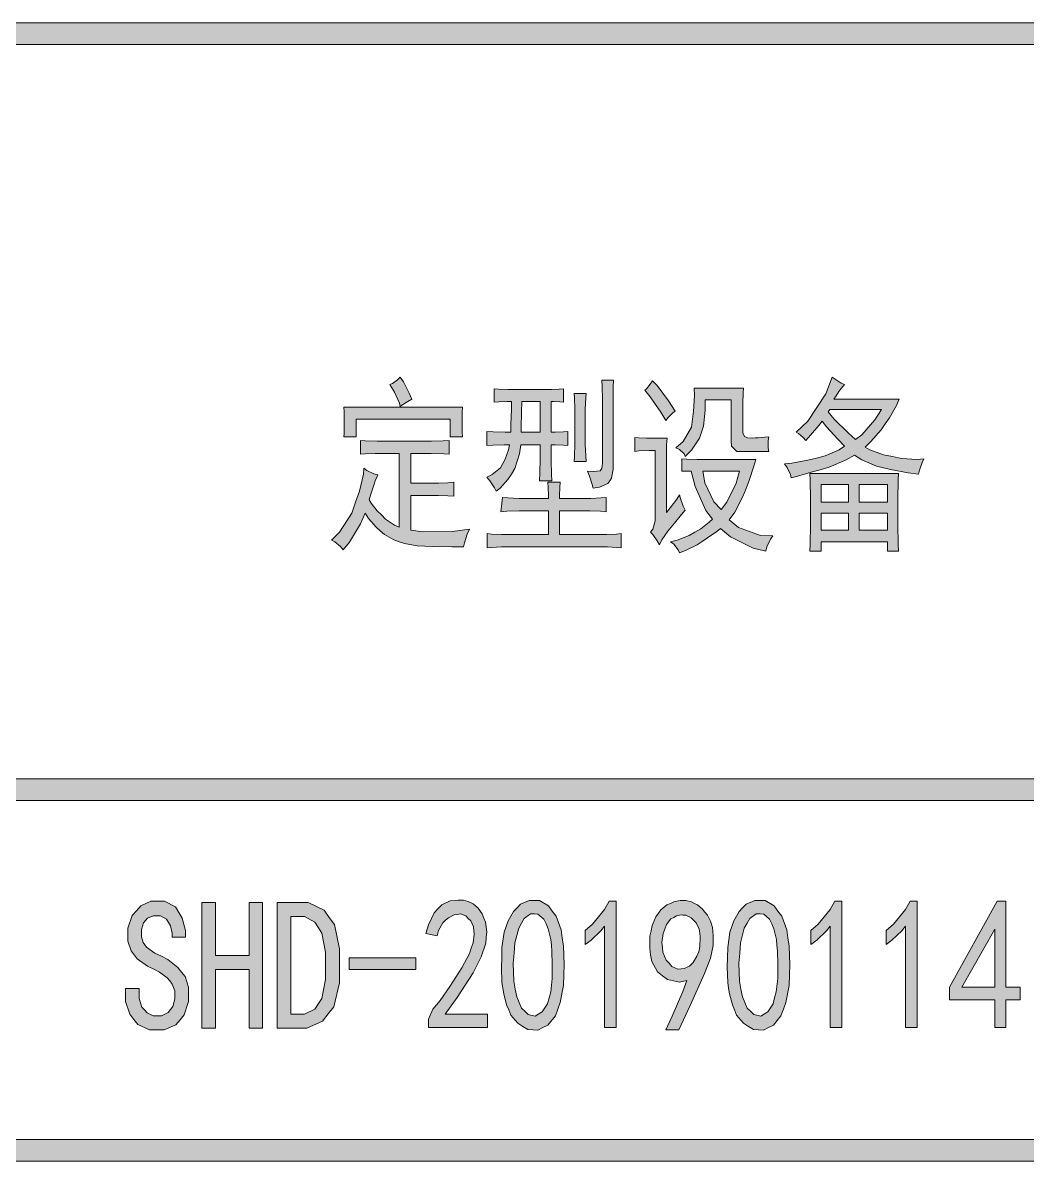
# Model space of a CAD drawing. Header units: millimetres. Extents: x 0 to 829, y 0 to 586.
# Drawn here: x 788.64 to 808.33, y 55 to 77.3 of the extents above; entities that cross this region are included whole.
import ezdxf

# ---------------------------------------------------------------- set-up
doc = ezdxf.new("R2010")
doc.units = ezdxf.units.MM

msp = doc.modelspace()

# ---------------------------------------------------------------- hatches: boundary and pattern name
h = msp.add_hatch(color=0)
h.dxf.hatch_style = 2
h.paths.add_polyline_path([(769.958667, 76.877333), (769.958667, 77.300667), (819.294639, 77.300667), (819.294639, 76.877333)])
h = msp.add_hatch(color=0)
h.dxf.hatch_style = 2
h.paths.add_polyline_path([(795.834917, 70.213361), (795.887833, 70.234528), (795.990139, 70.308611), (796.043056, 70.358), (796.106556, 70.266278), (796.219444, 70.047556), (796.272361, 69.927611), (796.191222, 69.88175), (796.074806, 69.811194), (796.043056, 69.782972), (796.028944, 69.846472), (795.926639, 70.061667)])
h = msp.add_hatch(color=0)
h.dxf.hatch_style = 2
h.paths.add_polyline_path([(800.223472, 70.301556), (800.216417, 70.178083), (800.212889, 69.927611), (800.212889, 69.797083), (800.212889, 68.689361), (800.216417, 68.558833), (800.184667, 68.378917), (800.149389, 68.329528), (800.110583, 68.276611), (799.948306, 68.206056), (799.821306, 68.184889), (799.803667, 68.255444), (799.75075, 68.42125), (799.715472, 68.5165), (799.831889, 68.509444), (799.962417, 68.523556), (799.976528, 68.544722), (799.990639, 68.565889), (800.00475, 68.67525), (800.00475, 68.759917), (800.00475, 69.797083), (800.00475, 69.927611), (799.997694, 70.178083), (799.994167, 70.301556)])
h = msp.add_hatch(color=0)
h.dxf.hatch_style = 2
h.paths.add_polyline_path([(800.985472, 70.287444), (801.077194, 70.192194), (801.299444, 69.895861), (801.4335, 69.694778), (801.387639, 69.6595), (801.295917, 69.567778), (801.250056, 69.507806), (801.151278, 69.673611), (800.943139, 69.969944), (800.833778, 70.100472), (800.869056, 70.128694), (800.943139, 70.220417)])
h = msp.add_hatch(color=0)
h.paths.add_polyline_path([(803.701861, 68.385972), (803.691278, 68.449472), (803.627778, 68.587056), (803.574861, 68.657611), (803.7195, 68.67525), (804.033472, 68.731694), (804.202806, 68.774028), (804.372139, 68.816361), (804.647306, 68.932778), (804.749611, 69.003333), (804.619083, 69.140917), (804.400361, 69.387861), (804.312167, 69.493694), (804.245139, 69.409028), (804.082861, 69.222056), (803.991139, 69.11975), (803.938222, 69.176194), (803.8465, 69.257333), (803.804167, 69.2785), (804.029944, 69.493694), (804.382722, 70.033444), (804.509722, 70.358), (804.566167, 70.315667), (804.686111, 70.241583), (804.749611, 70.213361), (804.657889, 70.100472), (804.64025, 70.075778), (804.583806, 69.991111), (804.541472, 69.927611), (805.822056, 69.927611), (805.769139, 69.804139), (805.635083, 69.56425), (805.550417, 69.444306), (805.469278, 69.324361), (805.268194, 69.098583), (805.155306, 68.989222), (805.247028, 68.932778), (805.515139, 68.837528), (805.688, 68.80225), (805.864389, 68.766972), (806.174833, 68.745806), (806.305361, 68.759917), (806.270083, 68.689361), (806.220694, 68.537667), (806.203056, 68.456528), (805.994917, 68.48475), (805.649194, 68.54825), (805.511611, 68.58), (805.374028, 68.61175), (805.091806, 68.73875), (804.947167, 68.830472), (804.784889, 68.73875), (804.44975, 68.594111), (804.273361, 68.544722), (804.096972, 68.495333), (803.811222, 68.414194)])
h.paths.add_polyline_path([(804.428583, 69.680667), (804.548528, 69.536028), (804.820167, 69.264389), (804.968333, 69.133861), (805.091806, 69.229111), (805.342278, 69.521917), (805.476333, 69.723), (804.463861, 69.723)])
h = msp.add_hatch(color=0)
h.paths.add_polyline_path([(798.773556, 68.329528), (798.777083, 68.48475), (798.784139, 68.752861), (798.784139, 68.862222), (798.784139, 69.035083), (798.403139, 69.035083), (798.381972, 68.855167), (798.286722, 68.565889), (798.219694, 68.456528), (798.149139, 68.350694), (798.000972, 68.184889), (797.919833, 68.124917), (797.891611, 68.191944), (797.799889, 68.329528), (797.736389, 68.400083), (797.84575, 68.449472), (798.0045, 68.583528), (798.050361, 68.664667), (798.09975, 68.749333), (798.166778, 68.932778), (798.184417, 69.035083), (798.082111, 69.035083), (797.856333, 69.028028), (797.736389, 69.017444), (797.736389, 69.292611), (797.863389, 69.285556), (798.09975, 69.2785), (798.209111, 69.2785), (798.212639, 69.430194), (798.219694, 69.733583), (798.219694, 69.88175), (798.138556, 69.88175), (797.97275, 69.874694), (797.884556, 69.867639), (797.884556, 70.128694), (797.965694, 70.121639), (798.156194, 70.114583), (798.265556, 70.114583), (798.946417, 70.114583), (799.009917, 70.114583), (799.158083, 70.121639), (799.24275, 70.128694), (799.24275, 69.867639), (799.168667, 69.874694), (799.048722, 69.88175), (799.002861, 69.88175), (799.002861, 69.2785), (799.076944, 69.2785), (799.239222, 69.285556), (799.323889, 69.292611), (799.323889, 69.017444), (799.239222, 69.028028), (799.076944, 69.035083), (799.002861, 69.035083), (799.002861, 68.848111), (799.002861, 68.717583), (799.009917, 68.456528), (799.013444, 68.329528)])
h.paths.add_polyline_path([(798.784139, 69.2785), (798.784139, 69.88175), (798.427833, 69.88175), (798.420778, 69.673611), (798.413722, 69.370222), (798.413722, 69.2785)])
h = msp.add_hatch(color=0)
h.dxf.hatch_style = 2
h.paths.add_polyline_path([(799.683722, 70.0405), (799.676667, 69.955833), (799.669611, 69.733583), (799.669611, 69.596), (799.669611, 69.147972), (799.669611, 69.042139), (799.676667, 68.816361), (799.683722, 68.703472), (799.450889, 68.703472), (799.457944, 68.816361), (799.461472, 69.042139), (799.461472, 69.147972), (799.461472, 69.596), (799.461472, 69.733583), (799.457944, 69.955833), (799.450889, 70.0405)])
h = msp.add_hatch(color=0)
h.dxf.hatch_style = 2
h.paths.add_polyline_path([(802.73525, 68.904556), (802.636472, 68.904556), (802.534167, 69.003333), (802.527111, 69.105639), (802.527111, 69.9135), (802.019111, 69.9135), (802.019111, 69.708889), (801.983833, 69.394917), (801.945028, 69.2785), (801.90975, 69.162083), (801.751, 68.925722), (801.627528, 68.80225), (801.606361, 68.855167), (801.514639, 68.939833), (801.444083, 68.975111), (801.588722, 69.098583), (801.751, 69.380806), (801.772167, 69.536028), (801.793333, 69.694778), (801.807444, 69.998167), (801.800389, 70.142806), (802.770528, 70.142806), (802.763472, 70.054611), (802.756417, 69.839417), (802.756417, 69.708889), (802.756417, 69.320833), (802.756417, 69.264389), (802.788167, 69.193833), (802.819917, 69.18325), (802.851667, 69.172667), (802.943389, 69.165611), (802.999833, 69.169139), (803.056278, 69.172667), (803.190333, 69.18325), (803.264417, 69.190306), (803.253833, 69.11975), (803.253833, 68.975111), (803.264417, 68.904556)])
h = msp.add_hatch(color=0)
h.dxf.hatch_style = 2
h.paths.add_polyline_path([(797.263667, 69.768861), (797.256611, 69.666556), (797.253083, 69.514861), (797.253083, 69.465472), (797.253083, 69.416083), (797.256611, 69.2785), (797.263667, 69.190306), (797.02025, 69.190306), (797.02025, 69.536028), (795.17875, 69.536028), (795.17875, 69.190306), (794.935333, 69.190306), (794.942389, 69.250278), (794.945917, 69.380806), (794.945917, 69.451361), (794.945917, 69.521917), (794.942389, 69.680667), (794.935333, 69.768861)])
h = msp.add_hatch(color=0)
h.dxf.hatch_style = 2
h.paths.add_polyline_path([(801.271222, 69.162083), (801.264167, 69.035083), (801.260639, 68.745806), (801.260639, 68.587056), (801.260639, 67.708639), (801.334722, 67.796833), (801.461722, 67.969694), (801.514639, 68.054361), (801.532278, 67.983806), (801.588722, 67.832111), (801.627528, 67.750972), (801.553444, 67.666306), (801.415861, 67.5005), (801.352361, 67.419361), (801.288861, 67.34175), (801.172444, 67.168889), (801.123056, 67.073639), (801.080722, 67.154778), (800.996056, 67.27825), (800.950194, 67.320583), (800.996056, 67.377028), (801.041917, 67.542833), (801.041917, 67.652194), (801.041917, 68.918667), (800.921972, 68.918667), (800.717361, 68.911611), (800.63975, 68.904556), (800.63975, 69.176194), (800.713833, 69.169139), (800.869056, 69.162083), (800.950194, 69.162083)])
h = msp.add_hatch(color=0)
h.dxf.hatch_style = 2
h.paths.add_polyline_path([(796.547528, 69.105639), (796.656889, 69.105639), (796.882667, 69.112694), (796.999083, 69.11975), (796.999083, 68.848111), (796.89325, 68.855167), (796.646306, 68.862222), (796.501667, 68.862222), (796.247667, 68.862222), (796.247667, 68.283667), (796.7345, 68.283667), (796.798, 68.283667), (796.974389, 68.290722), (797.090806, 68.297778), (797.090806, 68.026139), (796.974389, 68.033194), (796.790944, 68.04025), (796.720389, 68.04025), (796.247667, 68.04025), (796.247667, 67.362917), (796.491083, 67.327639), (797.066111, 67.334694), (797.40125, 67.377028), (797.355389, 67.285306), (797.298944, 67.112444), (797.284833, 67.031306), (797.055528, 67.031306), (796.674528, 67.038361), (796.526361, 67.045417), (796.374667, 67.052472), (796.124194, 67.098333), (796.018361, 67.133611), (795.916056, 67.168889), (795.732611, 67.27825), (795.651472, 67.348806), (795.570333, 67.419361), (795.418639, 67.592222), (795.351611, 67.694528), (795.259889, 67.486389), (795.044694, 67.126556), (794.92475, 66.974861), (794.871833, 67.038361), (794.758944, 67.133611), (794.695444, 67.161833), (794.854194, 67.320583), (795.090556, 67.694528), (795.168167, 67.909722), (795.24225, 68.124917), (795.323389, 68.456528), (795.326917, 68.572944), (795.386889, 68.530611), (795.524472, 68.463583), (795.605611, 68.442417), (795.587972, 68.414194), (795.549167, 68.326), (795.528, 68.2625), (795.510361, 68.202528), (795.460972, 68.047306), (795.43275, 67.952056), (795.471556, 67.888556), (795.5915, 67.740389), (795.672639, 67.65925), (795.753778, 67.574583), (795.926639, 67.458167), (796.018361, 67.419361), (796.018361, 68.862222), (795.651472, 68.862222), (795.552694, 68.862222), (795.355139, 68.855167), (795.259889, 68.848111), (795.259889, 69.11975), (795.355139, 69.112694), (795.587972, 69.105639), (795.7185, 69.105639)])
h = msp.add_hatch(color=0)
h.paths.add_polyline_path([(801.5605, 68.759917), (801.652222, 68.752861), (801.860361, 68.745806), (801.97325, 68.745806), (803.010417, 68.745806), (802.975139, 68.615278), (802.879889, 68.333056), (802.819917, 68.177833), (802.759944, 68.022611), (802.597667, 67.715694), (802.491833, 67.564), (802.675278, 67.412306), (803.102139, 67.253556), (803.345556, 67.2465), (803.299694, 67.183), (803.229139, 67.031306), (803.207972, 66.946639), (802.9575, 67.010139), (802.516528, 67.232389), (802.318972, 67.391139), (802.244889, 67.334694), (802.064972, 67.207694), (801.962667, 67.140667), (801.860361, 67.070111), (801.634583, 66.96075), (801.514639, 66.918417), (801.489944, 66.974861), (801.405278, 67.084222), (801.341778, 67.133611), (801.468778, 67.161833), (801.705139, 67.253556), (801.818028, 67.320583), (801.930917, 67.384083), (802.10025, 67.514611), (802.160222, 67.578111), (802.033222, 67.743917), (801.825083, 68.213111), (801.743944, 68.5165), (801.5605, 68.5165)])
h.paths.add_polyline_path([(802.333083, 67.765083), (802.445972, 67.909722), (802.625889, 68.283667), (802.689389, 68.5165), (801.97325, 68.5165), (802.015583, 68.290722), (802.191972, 67.916778)])
h = msp.add_hatch(color=0)
h.paths.add_polyline_path([(805.811472, 68.470639), (805.804417, 68.343639), (805.797361, 67.959111), (805.797361, 67.708639), (805.797361, 67.465222), (805.804417, 67.084222), (805.811472, 66.946639), (805.59275, 66.946639), (805.59275, 67.133611), (804.291, 67.133611), (804.291, 66.946639), (804.072278, 66.946639), (804.075806, 67.084222), (804.082861, 67.465222), (804.082861, 67.708639), (804.082861, 67.959111), (804.075806, 68.343639), (804.072278, 68.470639)])
h.paths.add_polyline_path([(805.59275, 67.909722), (805.59275, 68.255444), (805.038889, 68.255444), (805.038889, 67.909722)])
h.paths.add_polyline_path([(804.83075, 67.909722), (804.83075, 68.255444), (804.291, 68.255444), (804.291, 67.909722)])
h.paths.add_polyline_path([(805.59275, 67.362917), (805.59275, 67.694528), (805.038889, 67.694528), (805.038889, 67.362917)])
h.paths.add_polyline_path([(804.83075, 67.362917), (804.83075, 67.694528), (804.291, 67.694528), (804.291, 67.362917)])
h = msp.add_hatch(color=0)
h.dxf.hatch_style = 2
h.paths.add_polyline_path([(798.946417, 67.983806), (798.946417, 68.04025), (798.939361, 68.199), (798.932306, 68.297778), (799.175722, 68.297778), (799.168667, 68.199), (799.165139, 68.04025), (799.165139, 67.983806), (799.659028, 67.983806), (799.775444, 67.983806), (799.980056, 67.990861), (800.075306, 67.997917), (800.075306, 67.72275), (799.965944, 67.729806), (799.757806, 67.736861), (799.659028, 67.736861), (799.165139, 67.736861), (799.165139, 67.27825), (799.994167, 67.27825), (800.089417, 67.27825), (800.279917, 67.285306), (800.371639, 67.292361), (800.371639, 67.017194), (800.286972, 67.02425), (800.103528, 67.031306), (800.00475, 67.031306), (798.138556, 67.031306), (798.029194, 67.031306), (797.831639, 67.02425), (797.746972, 67.017194), (797.746972, 67.292361), (797.831639, 67.285306), (798.029194, 67.27825), (798.138556, 67.27825), (798.946417, 67.27825), (798.946417, 67.736861), (798.494861, 67.736861), (798.374917, 67.736861), (798.1315, 67.729806), (798.011556, 67.72275), (798.046833, 67.997917), (798.149139, 67.990861), (798.374917, 67.983806), (798.494861, 67.983806)])
h = msp.add_hatch(color=0)
h.dxf.hatch_style = 2
h.paths.add_polyline_path([(819.294639, 62.491056), (819.294639, 62.064194), (769.958667, 62.064194), (769.958667, 62.491056)])
h = msp.add_hatch(color=0)
h.dxf.hatch_style = 2
h.paths.add_polyline_path([(791.890861, 58.293), (791.890861, 58.127194), (791.809722, 57.866139), (791.725056, 57.767361), (791.640389, 57.672111), (791.414611, 57.573333), (791.269972, 57.573333), (791.125333, 57.573333), (790.899556, 57.675639), (790.821944, 57.774417), (790.740806, 57.876722), (790.659667, 58.127194), (790.659667, 58.278889), (790.659667, 58.381194), (790.92425, 58.381194), (790.92425, 58.293), (790.92425, 58.183639), (790.977167, 58.017833), (791.026556, 57.961389), (791.079472, 57.904944), (791.199417, 57.8485), (791.269972, 57.8485), (791.361694, 57.8485), (791.49575, 57.908472), (791.541611, 57.968444), (791.583944, 58.031944), (791.626278, 58.176583), (791.626278, 58.264778), (791.626278, 58.335333), (791.573361, 58.469389), (791.523972, 58.529361), (791.471056, 58.592861), (791.322889, 58.702222), (791.224111, 58.755139), (791.086528, 58.818639), (790.885444, 58.963278), (790.825472, 59.040889), (790.7655, 59.122028), (790.705528, 59.309), (790.705528, 59.414833), (790.705528, 59.566528), (790.790194, 59.813472), (790.871333, 59.905194), (790.956, 60.000444), (791.153556, 60.092167), (791.269972, 60.092167), (791.418139, 60.092167), (791.636861, 59.982806), (791.700361, 59.869917), (791.767389, 59.757028), (791.834417, 59.517139), (791.834417, 59.386611), (791.569833, 59.386611), (791.573361, 59.46775), (791.541611, 59.612389), (791.499278, 59.675889), (791.460472, 59.739389), (791.344056, 59.806417), (791.269972, 59.806417), (791.199417, 59.806417), (791.090056, 59.757028), (791.05125, 59.711167), (791.008917, 59.665306), (790.970111, 59.538306), (790.970111, 59.460694), (790.970111, 59.393667), (791.001861, 59.284306), (791.033611, 59.234917), (791.065361, 59.189056), (791.231167, 59.076167), (791.361694, 59.012667), (791.488694, 58.949167), (791.682722, 58.793944), (791.753278, 58.702222), (791.823833, 58.614028), (791.890861, 58.409417)])
h = msp.add_hatch(color=0)
h.dxf.hatch_style = 2
h.paths.add_polyline_path([(793.344306, 57.601556), (793.079722, 57.601556), (793.079722, 58.755139), (792.420028, 58.755139), (792.420028, 57.601556), (792.155444, 57.601556), (792.155444, 60.063944), (792.420028, 60.063944), (792.420028, 59.026778), (793.079722, 59.026778), (793.079722, 60.063944), (793.344306, 60.063944)])
h = msp.add_hatch(color=0)
h.paths.add_polyline_path([(794.850667, 58.825694), (794.850667, 58.494083), (794.741306, 58.024889), (794.628417, 57.883778), (794.515528, 57.742667), (794.212139, 57.601556), (794.021639, 57.601556), (793.630056, 57.601556), (793.630056, 60.063944), (794.021639, 60.063944), (794.236833, 60.063944), (794.550806, 59.919306), (794.649583, 59.774667), (794.751889, 59.633556), (794.850667, 59.157306)])
h.paths.add_polyline_path([(794.5755, 58.825694), (794.5755, 59.093806), (794.504944, 59.46775), (794.437917, 59.573583), (794.367361, 59.682944), (794.16275, 59.792306), (794.021639, 59.792306), (793.894639, 59.792306), (793.894639, 57.876722), (794.021639, 57.876722), (794.16275, 57.876722), (794.367361, 57.979028), (794.437917, 58.084861), (794.504944, 58.187167), (794.5755, 58.561111)])
h = msp.add_hatch(color=0)
h.dxf.hatch_style = 2
h.paths.add_polyline_path([(796.593389, 57.675639), (796.596917, 57.781472), (796.678056, 57.9755), (796.752139, 58.063694), (796.826222, 58.148361), (797.016722, 58.42), (797.133139, 58.603444), (797.249556, 58.786889), (797.397722, 59.069111), (797.433, 59.171417), (797.468278, 59.273722), (797.492972, 59.446583), (797.485917, 59.517139), (797.475333, 59.587694), (797.422417, 59.707639), (797.376556, 59.7535), (797.327167, 59.802889), (797.221333, 59.841694), (797.161361, 59.834639), (797.101389, 59.827583), (796.984972, 59.767611), (796.932056, 59.718222), (796.875611, 59.668833), (796.794472, 59.517139), (796.762722, 59.414833), (796.544, 59.460694), (796.593389, 59.6265), (796.709806, 59.866389), (796.780361, 59.940472), (796.854444, 60.018083), (797.023778, 60.099222), (797.122556, 60.106278), (797.179, 60.113333), (797.281306, 60.109806), (797.327167, 60.099222), (797.376556, 60.088639), (797.468278, 60.03925), (797.517667, 60.000444), (797.567056, 59.958111), (797.648194, 59.841694), (797.679944, 59.760556), (797.711694, 59.682944), (797.736389, 59.492444), (797.725806, 59.379556), (797.71875, 59.270194), (797.627028, 59.002083), (797.549417, 58.846861), (797.468278, 58.691639), (797.157833, 58.208333), (796.925, 57.876722), (797.754028, 57.876722), (797.754028, 57.615667), (796.593389, 57.615667)])
h = msp.add_hatch(color=0)
h.paths.add_polyline_path([(798.032722, 58.9915), (798.03625, 59.182), (798.082111, 59.485389), (798.117389, 59.59475), (798.156194, 59.707639), (798.262028, 59.891083), (798.332583, 59.965167), (798.399611, 60.035722), (798.568944, 60.106278), (798.67125, 60.106278), (798.770028, 60.106278), (798.946417, 60.003972), (799.0205, 59.898139), (799.098111, 59.795833), (799.193361, 59.53125), (799.218056, 59.3725), (799.24275, 59.21375), (799.256861, 58.850389), (799.246278, 58.645778), (799.239222, 58.441167), (799.17925, 58.106028), (799.129861, 57.9755), (799.084, 57.8485), (798.935833, 57.665056), (798.837056, 57.615667), (798.738278, 57.566278), (798.54425, 57.576861), (798.445472, 57.636833), (798.346694, 57.700333), (798.209111, 57.862611), (798.170306, 57.961389), (798.127972, 58.063694), (798.071528, 58.275361), (798.053889, 58.38825), (798.03625, 58.497611), (798.025667, 58.801)])
h.paths.add_polyline_path([(798.272611, 59.076167), (798.254972, 58.878611), (798.269083, 58.525833), (798.297306, 58.370611), (798.325528, 58.218917), (798.420778, 57.996667), (798.487806, 57.933167), (798.551306, 57.869667), (798.688889, 57.841444), (798.755917, 57.883778), (798.826472, 57.922583), (798.928778, 58.081333), (798.960528, 58.201278), (798.992278, 58.317694), (799.0205, 58.57875), (799.0205, 58.716333), (799.0205, 58.857444), (799.013444, 59.114972), (799.006389, 59.227861), (798.995806, 59.344278), (798.942889, 59.552417), (798.900556, 59.647667), (798.858222, 59.739389), (798.741806, 59.838167), (798.67125, 59.841694), (798.597167, 59.845222), (798.473694, 59.7535), (798.41725, 59.661778), (798.364333, 59.566528), (798.29025, 59.27725)])
h = msp.add_hatch(color=0)
h.dxf.hatch_style = 2
h.paths.add_polyline_path([(800.047083, 59.601806), (799.973, 59.510083), (799.7825, 59.330167), (799.666083, 59.241972), (799.666083, 59.517139), (799.810722, 59.640611), (800.047083, 59.926361), (800.138806, 60.092167), (800.276389, 60.092167), (800.276389, 57.615667), (800.047083, 57.615667)])
h = msp.add_hatch(color=0)
h.paths.add_polyline_path([(801.246528, 57.573333), (801.373528, 57.837917), (801.578139, 58.321222), (801.659278, 58.536417), (801.514639, 58.508194), (801.278278, 58.557583), (801.183028, 58.631667), (801.087778, 58.70575), (800.971361, 58.913889), (800.950194, 59.040889), (800.932556, 59.171417), (800.936083, 59.40425), (800.95725, 59.510083), (800.981944, 59.615917), (801.0525, 59.788778), (801.101889, 59.855806), (801.151278, 59.922833), (801.267694, 60.021611), (801.33825, 60.049833), (801.405278, 60.078056), (801.52875, 60.106278), (801.585194, 60.106278), (801.641639, 60.106278), (801.751, 60.078056), (801.810972, 60.049833), (801.867417, 60.021611), (801.969722, 59.933417), (802.015583, 59.876972), (802.064972, 59.820528), (802.124944, 59.700583), (802.142583, 59.640611), (802.160222, 59.577111), (802.177861, 59.418361), (802.177861, 59.323111), (802.177861, 59.224333), (802.121417, 58.977389), (802.064972, 58.825694), (802.005, 58.674), (801.722778, 58.049583), (801.500528, 57.573333)])
h.paths.add_polyline_path([(801.183028, 59.185528), (801.190083, 59.093806), (801.253583, 58.938583), (801.310028, 58.875083), (801.362944, 58.815111), (801.482889, 58.762194), (801.546389, 58.76925), (801.609889, 58.776306), (801.708667, 58.818639), (801.747472, 58.853917), (801.78275, 58.889194), (801.856833, 59.012667), (801.892111, 59.100861), (801.913278, 59.206694), (801.923861, 59.390139), (801.913278, 59.46775), (801.902694, 59.541833), (801.842722, 59.668833), (801.793333, 59.718222), (801.743944, 59.767611), (801.638111, 59.820528), (801.578139, 59.820528), (801.546389, 59.827583), (801.454667, 59.806417), (801.40175, 59.774667), (801.345306, 59.746444), (801.260639, 59.633556), (801.228889, 59.545361), (801.197139, 59.460694), (801.172444, 59.280778)])
h = msp.add_hatch(color=0)
h.paths.add_polyline_path([(802.456556, 58.9915), (802.460083, 59.182), (802.502417, 59.485389), (802.541222, 59.59475), (802.580028, 59.707639), (802.685861, 59.891083), (802.752889, 59.965167), (802.823444, 60.035722), (802.992778, 60.106278), (803.095083, 60.106278), (803.193861, 60.106278), (803.37025, 60.003972), (803.444333, 59.898139), (803.521944, 59.795833), (803.617194, 59.53125), (803.641889, 59.3725), (803.663056, 59.21375), (803.677167, 58.850389), (803.670111, 58.645778), (803.663056, 58.441167), (803.603083, 58.106028), (803.553694, 57.9755), (803.504306, 57.8485), (803.359667, 57.665056), (803.260889, 57.615667), (803.162111, 57.566278), (802.968083, 57.576861), (802.869306, 57.636833), (802.770528, 57.700333), (802.632944, 57.862611), (802.594139, 57.961389), (802.551806, 58.063694), (802.495361, 58.275361), (802.477722, 58.38825), (802.460083, 58.497611), (802.4495, 58.801)])
h.paths.add_polyline_path([(802.696444, 59.076167), (802.678806, 58.878611), (802.689389, 58.525833), (802.721139, 58.370611), (802.749361, 58.218917), (802.844611, 57.996667), (802.911639, 57.933167), (802.975139, 57.869667), (803.112722, 57.841444), (803.17975, 57.883778), (803.250306, 57.922583), (803.349083, 58.081333), (803.380833, 58.201278), (803.412583, 58.317694), (803.444333, 58.57875), (803.444333, 58.716333), (803.444333, 58.857444), (803.437278, 59.114972), (803.426694, 59.227861), (803.419639, 59.344278), (803.366722, 59.552417), (803.324389, 59.647667), (803.282056, 59.739389), (803.165639, 59.838167), (803.095083, 59.841694), (803.021, 59.845222), (802.894, 59.7535), (802.841083, 59.661778), (802.784639, 59.566528), (802.714083, 59.27725)])
h = msp.add_hatch(color=0)
h.dxf.hatch_style = 2
h.paths.add_polyline_path([(804.470917, 59.601806), (804.396833, 59.510083), (804.206333, 59.330167), (804.089917, 59.241972), (804.089917, 59.517139), (804.234556, 59.640611), (804.470917, 59.926361), (804.562639, 60.092167), (804.700222, 60.092167), (804.700222, 57.615667), (804.470917, 57.615667)])
h = msp.add_hatch(color=0)
h.dxf.hatch_style = 2
h.paths.add_polyline_path([(805.945528, 59.601806), (805.871444, 59.510083), (805.680944, 59.330167), (805.564528, 59.241972), (805.564528, 59.517139), (805.709167, 59.640611), (805.945528, 59.926361), (806.03725, 60.092167), (806.174833, 60.092167), (806.174833, 57.615667), (805.945528, 57.615667)])
h = msp.add_hatch(color=0)
h.paths.add_polyline_path([(807.695306, 58.162472), (806.809833, 58.162472), (806.809833, 58.409417), (807.741167, 60.092167), (807.914028, 60.092167), (807.914028, 58.409417), (808.192722, 58.409417), (808.192722, 58.162472), (807.914028, 58.162472), (807.914028, 57.615667), (807.695306, 57.615667)])
h.paths.add_polyline_path([(807.695306, 58.409417), (807.695306, 59.545361), (807.049722, 58.409417)])
h = msp.add_hatch(color=0)
h.dxf.hatch_style = 2
h.paths.add_polyline_path([(796.349972, 58.755139), (795.037639, 58.755139), (795.037639, 58.984444), (796.349972, 58.984444)])
h = msp.add_hatch(color=0)
h.dxf.hatch_style = 2
h.paths.add_polyline_path([(819.294639, 55.421389), (819.294639, 54.998056), (769.958667, 54.998056), (769.958667, 55.421389)])

# ---------------------------------------------------------------- linework, layer by layer
at = {"color": 0, "lineweight": 0}
for points in [[(769.958667, 76.877333), (769.958667, 77.300667), (819.294639, 77.300667), (819.294639, 76.877333)], [(795.834917, 70.213361), (795.887833, 70.234528), (795.990139, 70.308611), (796.043056, 70.358), (796.106556, 70.266278), (796.219444, 70.047556), (796.272361, 69.927611), (796.191222, 69.88175), (796.074806, 69.811194), (796.043056, 69.782972), (796.028944, 69.846472), (795.926639, 70.061667)], [(800.223472, 70.301556), (800.216417, 70.178083), (800.212889, 69.927611), (800.212889, 69.797083), (800.212889, 68.689361), (800.216417, 68.558833), (800.184667, 68.378917), (800.149389, 68.329528), (800.110583, 68.276611), (799.948306, 68.206056), (799.821306, 68.184889), (799.803667, 68.255444), (799.75075, 68.42125), (799.715472, 68.5165), (799.831889, 68.509444), (799.962417, 68.523556), (799.976528, 68.544722), (799.990639, 68.565889), (800.00475, 68.67525), (800.00475, 68.759917), (800.00475, 69.797083), (800.00475, 69.927611), (799.997694, 70.178083), (799.994167, 70.301556)], [(800.985472, 70.287444), (801.077194, 70.192194), (801.299444, 69.895861), (801.4335, 69.694778), (801.387639, 69.6595), (801.295917, 69.567778), (801.250056, 69.507806), (801.151278, 69.673611), (800.943139, 69.969944), (800.833778, 70.100472), (800.869056, 70.128694), (800.943139, 70.220417)], [(803.701861, 68.385972), (803.691278, 68.449472), (803.627778, 68.587056), (803.574861, 68.657611), (803.7195, 68.67525), (804.033472, 68.731694), (804.202806, 68.774028), (804.372139, 68.816361), (804.647306, 68.932778), (804.749611, 69.003333), (804.619083, 69.140917), (804.400361, 69.387861), (804.312167, 69.493694), (804.245139, 69.409028), (804.082861, 69.222056), (803.991139, 69.11975), (803.938222, 69.176194), (803.8465, 69.257333), (803.804167, 69.2785), (804.029944, 69.493694), (804.382722, 70.033444), (804.509722, 70.358), (804.566167, 70.315667), (804.686111, 70.241583), (804.749611, 70.213361), (804.657889, 70.100472), (804.64025, 70.075778), (804.583806, 69.991111), (804.541472, 69.927611), (805.822056, 69.927611), (805.769139, 69.804139), (805.635083, 69.56425), (805.550417, 69.444306), (805.469278, 69.324361), (805.268194, 69.098583), (805.155306, 68.989222), (805.247028, 68.932778), (805.515139, 68.837528), (805.688, 68.80225), (805.864389, 68.766972), (806.174833, 68.745806), (806.305361, 68.759917), (806.270083, 68.689361), (806.220694, 68.537667), (806.203056, 68.456528), (805.994917, 68.48475), (805.649194, 68.54825), (805.511611, 68.58), (805.374028, 68.61175), (805.091806, 68.73875), (804.947167, 68.830472), (804.784889, 68.73875), (804.44975, 68.594111), (804.273361, 68.544722), (804.096972, 68.495333), (803.811222, 68.414194)], [(798.773556, 68.329528), (798.777083, 68.48475), (798.784139, 68.752861), (798.784139, 68.862222), (798.784139, 69.035083), (798.403139, 69.035083), (798.381972, 68.855167), (798.286722, 68.565889), (798.219694, 68.456528), (798.149139, 68.350694), (798.000972, 68.184889), (797.919833, 68.124917), (797.891611, 68.191944), (797.799889, 68.329528), (797.736389, 68.400083), (797.84575, 68.449472), (798.0045, 68.583528), (798.050361, 68.664667), (798.09975, 68.749333), (798.166778, 68.932778), (798.184417, 69.035083), (798.082111, 69.035083), (797.856333, 69.028028), (797.736389, 69.017444), (797.736389, 69.292611), (797.863389, 69.285556), (798.09975, 69.2785), (798.209111, 69.2785), (798.212639, 69.430194), (798.219694, 69.733583), (798.219694, 69.88175), (798.138556, 69.88175), (797.97275, 69.874694), (797.884556, 69.867639), (797.884556, 70.128694), (797.965694, 70.121639), (798.156194, 70.114583), (798.265556, 70.114583), (798.946417, 70.114583), (799.009917, 70.114583), (799.158083, 70.121639), (799.24275, 70.128694), (799.24275, 69.867639), (799.168667, 69.874694), (799.048722, 69.88175), (799.002861, 69.88175), (799.002861, 69.2785), (799.076944, 69.2785), (799.239222, 69.285556), (799.323889, 69.292611), (799.323889, 69.017444), (799.239222, 69.028028), (799.076944, 69.035083), (799.002861, 69.035083), (799.002861, 68.848111), (799.002861, 68.717583), (799.009917, 68.456528), (799.013444, 68.329528)], [(799.683722, 70.0405), (799.676667, 69.955833), (799.669611, 69.733583), (799.669611, 69.596), (799.669611, 69.147972), (799.669611, 69.042139), (799.676667, 68.816361), (799.683722, 68.703472), (799.450889, 68.703472), (799.457944, 68.816361), (799.461472, 69.042139), (799.461472, 69.147972), (799.461472, 69.596), (799.461472, 69.733583), (799.457944, 69.955833), (799.450889, 70.0405)], [(802.73525, 68.904556), (802.636472, 68.904556), (802.534167, 69.003333), (802.527111, 69.105639), (802.527111, 69.9135), (802.019111, 69.9135), (802.019111, 69.708889), (801.983833, 69.394917), (801.945028, 69.2785), (801.90975, 69.162083), (801.751, 68.925722), (801.627528, 68.80225), (801.606361, 68.855167), (801.514639, 68.939833), (801.444083, 68.975111), (801.588722, 69.098583), (801.751, 69.380806), (801.772167, 69.536028), (801.793333, 69.694778), (801.807444, 69.998167), (801.800389, 70.142806), (802.770528, 70.142806), (802.763472, 70.054611), (802.756417, 69.839417), (802.756417, 69.708889), (802.756417, 69.320833), (802.756417, 69.264389), (802.788167, 69.193833), (802.819917, 69.18325), (802.851667, 69.172667), (802.943389, 69.165611), (802.999833, 69.169139), (803.056278, 69.172667), (803.190333, 69.18325), (803.264417, 69.190306), (803.253833, 69.11975), (803.253833, 68.975111), (803.264417, 68.904556)], [(798.784139, 69.2785), (798.784139, 69.88175), (798.427833, 69.88175), (798.420778, 69.673611), (798.413722, 69.370222), (798.413722, 69.2785)], [(797.263667, 69.768861), (797.256611, 69.666556), (797.253083, 69.514861), (797.253083, 69.465472), (797.253083, 69.416083), (797.256611, 69.2785), (797.263667, 69.190306), (797.02025, 69.190306), (797.02025, 69.536028), (795.17875, 69.536028), (795.17875, 69.190306), (794.935333, 69.190306), (794.942389, 69.250278), (794.945917, 69.380806), (794.945917, 69.451361), (794.945917, 69.521917), (794.942389, 69.680667), (794.935333, 69.768861)], [(804.428583, 69.680667), (804.548528, 69.536028), (804.820167, 69.264389), (804.968333, 69.133861), (805.091806, 69.229111), (805.342278, 69.521917), (805.476333, 69.723), (804.463861, 69.723)], [(801.271222, 69.162083), (801.264167, 69.035083), (801.260639, 68.745806), (801.260639, 68.587056), (801.260639, 67.708639), (801.334722, 67.796833), (801.461722, 67.969694), (801.514639, 68.054361), (801.532278, 67.983806), (801.588722, 67.832111), (801.627528, 67.750972), (801.553444, 67.666306), (801.415861, 67.5005), (801.352361, 67.419361), (801.288861, 67.34175), (801.172444, 67.168889), (801.123056, 67.073639), (801.080722, 67.154778), (800.996056, 67.27825), (800.950194, 67.320583), (800.996056, 67.377028), (801.041917, 67.542833), (801.041917, 67.652194), (801.041917, 68.918667), (800.921972, 68.918667), (800.717361, 68.911611), (800.63975, 68.904556), (800.63975, 69.176194), (800.713833, 69.169139), (800.869056, 69.162083), (800.950194, 69.162083)], [(796.547528, 69.105639), (796.656889, 69.105639), (796.882667, 69.112694), (796.999083, 69.11975), (796.999083, 68.848111), (796.89325, 68.855167), (796.646306, 68.862222), (796.501667, 68.862222), (796.247667, 68.862222), (796.247667, 68.283667), (796.7345, 68.283667), (796.798, 68.283667), (796.974389, 68.290722), (797.090806, 68.297778), (797.090806, 68.026139), (796.974389, 68.033194), (796.790944, 68.04025), (796.720389, 68.04025), (796.247667, 68.04025), (796.247667, 67.362917), (796.491083, 67.327639), (797.066111, 67.334694), (797.40125, 67.377028), (797.355389, 67.285306), (797.298944, 67.112444), (797.284833, 67.031306), (797.055528, 67.031306), (796.674528, 67.038361), (796.526361, 67.045417), (796.374667, 67.052472), (796.124194, 67.098333), (796.018361, 67.133611), (795.916056, 67.168889), (795.732611, 67.27825), (795.651472, 67.348806), (795.570333, 67.419361), (795.418639, 67.592222), (795.351611, 67.694528), (795.259889, 67.486389), (795.044694, 67.126556), (794.92475, 66.974861), (794.871833, 67.038361), (794.758944, 67.133611), (794.695444, 67.161833), (794.854194, 67.320583), (795.090556, 67.694528), (795.168167, 67.909722), (795.24225, 68.124917), (795.323389, 68.456528), (795.326917, 68.572944), (795.386889, 68.530611), (795.524472, 68.463583), (795.605611, 68.442417), (795.587972, 68.414194), (795.549167, 68.326), (795.528, 68.2625), (795.510361, 68.202528), (795.460972, 68.047306), (795.43275, 67.952056), (795.471556, 67.888556), (795.5915, 67.740389), (795.672639, 67.65925), (795.753778, 67.574583), (795.926639, 67.458167), (796.018361, 67.419361), (796.018361, 68.862222), (795.651472, 68.862222), (795.552694, 68.862222), (795.355139, 68.855167), (795.259889, 68.848111), (795.259889, 69.11975), (795.355139, 69.112694), (795.587972, 69.105639), (795.7185, 69.105639)], [(801.5605, 68.759917), (801.652222, 68.752861), (801.860361, 68.745806), (801.97325, 68.745806), (803.010417, 68.745806), (802.975139, 68.615278), (802.879889, 68.333056), (802.819917, 68.177833), (802.759944, 68.022611), (802.597667, 67.715694), (802.491833, 67.564), (802.675278, 67.412306), (803.102139, 67.253556), (803.345556, 67.2465), (803.299694, 67.183), (803.229139, 67.031306), (803.207972, 66.946639), (802.9575, 67.010139), (802.516528, 67.232389), (802.318972, 67.391139), (802.244889, 67.334694), (802.064972, 67.207694), (801.962667, 67.140667), (801.860361, 67.070111), (801.634583, 66.96075), (801.514639, 66.918417), (801.489944, 66.974861), (801.405278, 67.084222), (801.341778, 67.133611), (801.468778, 67.161833), (801.705139, 67.253556), (801.818028, 67.320583), (801.930917, 67.384083), (802.10025, 67.514611), (802.160222, 67.578111), (802.033222, 67.743917), (801.825083, 68.213111), (801.743944, 68.5165), (801.5605, 68.5165)], [(802.333083, 67.765083), (802.445972, 67.909722), (802.625889, 68.283667), (802.689389, 68.5165), (801.97325, 68.5165), (802.015583, 68.290722), (802.191972, 67.916778)], [(805.811472, 68.470639), (805.804417, 68.343639), (805.797361, 67.959111), (805.797361, 67.708639), (805.797361, 67.465222), (805.804417, 67.084222), (805.811472, 66.946639), (805.59275, 66.946639), (805.59275, 67.133611), (804.291, 67.133611), (804.291, 66.946639), (804.072278, 66.946639), (804.075806, 67.084222), (804.082861, 67.465222), (804.082861, 67.708639), (804.082861, 67.959111), (804.075806, 68.343639), (804.072278, 68.470639)], [(798.946417, 67.983806), (798.946417, 68.04025), (798.939361, 68.199), (798.932306, 68.297778), (799.175722, 68.297778), (799.168667, 68.199), (799.165139, 68.04025), (799.165139, 67.983806), (799.659028, 67.983806), (799.775444, 67.983806), (799.980056, 67.990861), (800.075306, 67.997917), (800.075306, 67.72275), (799.965944, 67.729806), (799.757806, 67.736861), (799.659028, 67.736861), (799.165139, 67.736861), (799.165139, 67.27825), (799.994167, 67.27825), (800.089417, 67.27825), (800.279917, 67.285306), (800.371639, 67.292361), (800.371639, 67.017194), (800.286972, 67.02425), (800.103528, 67.031306), (800.00475, 67.031306), (798.138556, 67.031306), (798.029194, 67.031306), (797.831639, 67.02425), (797.746972, 67.017194), (797.746972, 67.292361), (797.831639, 67.285306), (798.029194, 67.27825), (798.138556, 67.27825), (798.946417, 67.27825), (798.946417, 67.736861), (798.494861, 67.736861), (798.374917, 67.736861), (798.1315, 67.729806), (798.011556, 67.72275), (798.046833, 67.997917), (798.149139, 67.990861), (798.374917, 67.983806), (798.494861, 67.983806)], [(804.83075, 67.909722), (804.83075, 68.255444), (804.291, 68.255444), (804.291, 67.909722)], [(805.59275, 67.909722), (805.59275, 68.255444), (805.038889, 68.255444), (805.038889, 67.909722)], [(804.83075, 67.362917), (804.83075, 67.694528), (804.291, 67.694528), (804.291, 67.362917)], [(805.59275, 67.362917), (805.59275, 67.694528), (805.038889, 67.694528), (805.038889, 67.362917)], [(819.294639, 62.491056), (819.294639, 62.064194), (769.958667, 62.064194), (769.958667, 62.491056)], [(791.890861, 58.293), (791.890861, 58.127194), (791.809722, 57.866139), (791.725056, 57.767361), (791.640389, 57.672111), (791.414611, 57.573333), (791.269972, 57.573333), (791.125333, 57.573333), (790.899556, 57.675639), (790.821944, 57.774417), (790.740806, 57.876722), (790.659667, 58.127194), (790.659667, 58.278889), (790.659667, 58.381194), (790.92425, 58.381194), (790.92425, 58.293), (790.92425, 58.183639), (790.977167, 58.017833), (791.026556, 57.961389), (791.079472, 57.904944), (791.199417, 57.8485), (791.269972, 57.8485), (791.361694, 57.8485), (791.49575, 57.908472), (791.541611, 57.968444), (791.583944, 58.031944), (791.626278, 58.176583), (791.626278, 58.264778), (791.626278, 58.335333), (791.573361, 58.469389), (791.523972, 58.529361), (791.471056, 58.592861), (791.322889, 58.702222), (791.224111, 58.755139), (791.086528, 58.818639), (790.885444, 58.963278), (790.825472, 59.040889), (790.7655, 59.122028), (790.705528, 59.309), (790.705528, 59.414833), (790.705528, 59.566528), (790.790194, 59.813472), (790.871333, 59.905194), (790.956, 60.000444), (791.153556, 60.092167), (791.269972, 60.092167), (791.418139, 60.092167), (791.636861, 59.982806), (791.700361, 59.869917), (791.767389, 59.757028), (791.834417, 59.517139), (791.834417, 59.386611), (791.569833, 59.386611), (791.573361, 59.46775), (791.541611, 59.612389), (791.499278, 59.675889), (791.460472, 59.739389), (791.344056, 59.806417), (791.269972, 59.806417), (791.199417, 59.806417), (791.090056, 59.757028), (791.05125, 59.711167), (791.008917, 59.665306), (790.970111, 59.538306), (790.970111, 59.460694), (790.970111, 59.393667), (791.001861, 59.284306), (791.033611, 59.234917), (791.065361, 59.189056), (791.231167, 59.076167), (791.361694, 59.012667), (791.488694, 58.949167), (791.682722, 58.793944), (791.753278, 58.702222), (791.823833, 58.614028), (791.890861, 58.409417)], [(793.344306, 57.601556), (793.079722, 57.601556), (793.079722, 58.755139), (792.420028, 58.755139), (792.420028, 57.601556), (792.155444, 57.601556), (792.155444, 60.063944), (792.420028, 60.063944), (792.420028, 59.026778), (793.079722, 59.026778), (793.079722, 60.063944), (793.344306, 60.063944)], [(794.850667, 58.825694), (794.850667, 58.494083), (794.741306, 58.024889), (794.628417, 57.883778), (794.515528, 57.742667), (794.212139, 57.601556), (794.021639, 57.601556), (793.630056, 57.601556), (793.630056, 60.063944), (794.021639, 60.063944), (794.236833, 60.063944), (794.550806, 59.919306), (794.649583, 59.774667), (794.751889, 59.633556), (794.850667, 59.157306)], [(796.593389, 57.675639), (796.596917, 57.781472), (796.678056, 57.9755), (796.752139, 58.063694), (796.826222, 58.148361), (797.016722, 58.42), (797.133139, 58.603444), (797.249556, 58.786889), (797.397722, 59.069111), (797.433, 59.171417), (797.468278, 59.273722), (797.492972, 59.446583), (797.485917, 59.517139), (797.475333, 59.587694), (797.422417, 59.707639), (797.376556, 59.7535), (797.327167, 59.802889), (797.221333, 59.841694), (797.161361, 59.834639), (797.101389, 59.827583), (796.984972, 59.767611), (796.932056, 59.718222), (796.875611, 59.668833), (796.794472, 59.517139), (796.762722, 59.414833), (796.544, 59.460694), (796.593389, 59.6265), (796.709806, 59.866389), (796.780361, 59.940472), (796.854444, 60.018083), (797.023778, 60.099222), (797.122556, 60.106278), (797.179, 60.113333), (797.281306, 60.109806), (797.327167, 60.099222), (797.376556, 60.088639), (797.468278, 60.03925), (797.517667, 60.000444), (797.567056, 59.958111), (797.648194, 59.841694), (797.679944, 59.760556), (797.711694, 59.682944), (797.736389, 59.492444), (797.725806, 59.379556), (797.71875, 59.270194), (797.627028, 59.002083), (797.549417, 58.846861), (797.468278, 58.691639), (797.157833, 58.208333), (796.925, 57.876722), (797.754028, 57.876722), (797.754028, 57.615667), (796.593389, 57.615667)], [(798.032722, 58.9915), (798.03625, 59.182), (798.082111, 59.485389), (798.117389, 59.59475), (798.156194, 59.707639), (798.262028, 59.891083), (798.332583, 59.965167), (798.399611, 60.035722), (798.568944, 60.106278), (798.67125, 60.106278), (798.770028, 60.106278), (798.946417, 60.003972), (799.0205, 59.898139), (799.098111, 59.795833), (799.193361, 59.53125), (799.218056, 59.3725), (799.24275, 59.21375), (799.256861, 58.850389), (799.246278, 58.645778), (799.239222, 58.441167), (799.17925, 58.106028), (799.129861, 57.9755), (799.084, 57.8485), (798.935833, 57.665056), (798.837056, 57.615667), (798.738278, 57.566278), (798.54425, 57.576861), (798.445472, 57.636833), (798.346694, 57.700333), (798.209111, 57.862611), (798.170306, 57.961389), (798.127972, 58.063694), (798.071528, 58.275361), (798.053889, 58.38825), (798.03625, 58.497611), (798.025667, 58.801)], [(800.047083, 59.601806), (799.973, 59.510083), (799.7825, 59.330167), (799.666083, 59.241972), (799.666083, 59.517139), (799.810722, 59.640611), (800.047083, 59.926361), (800.138806, 60.092167), (800.276389, 60.092167), (800.276389, 57.615667), (800.047083, 57.615667)], [(801.246528, 57.573333), (801.373528, 57.837917), (801.578139, 58.321222), (801.659278, 58.536417), (801.514639, 58.508194), (801.278278, 58.557583), (801.183028, 58.631667), (801.087778, 58.70575), (800.971361, 58.913889), (800.950194, 59.040889), (800.932556, 59.171417), (800.936083, 59.40425), (800.95725, 59.510083), (800.981944, 59.615917), (801.0525, 59.788778), (801.101889, 59.855806), (801.151278, 59.922833), (801.267694, 60.021611), (801.33825, 60.049833), (801.405278, 60.078056), (801.52875, 60.106278), (801.585194, 60.106278), (801.641639, 60.106278), (801.751, 60.078056), (801.810972, 60.049833), (801.867417, 60.021611), (801.969722, 59.933417), (802.015583, 59.876972), (802.064972, 59.820528), (802.124944, 59.700583), (802.142583, 59.640611), (802.160222, 59.577111), (802.177861, 59.418361), (802.177861, 59.323111), (802.177861, 59.224333), (802.121417, 58.977389), (802.064972, 58.825694), (802.005, 58.674), (801.722778, 58.049583), (801.500528, 57.573333)], [(802.456556, 58.9915), (802.460083, 59.182), (802.502417, 59.485389), (802.541222, 59.59475), (802.580028, 59.707639), (802.685861, 59.891083), (802.752889, 59.965167), (802.823444, 60.035722), (802.992778, 60.106278), (803.095083, 60.106278), (803.193861, 60.106278), (803.37025, 60.003972), (803.444333, 59.898139), (803.521944, 59.795833), (803.617194, 59.53125), (803.641889, 59.3725), (803.663056, 59.21375), (803.677167, 58.850389), (803.670111, 58.645778), (803.663056, 58.441167), (803.603083, 58.106028), (803.553694, 57.9755), (803.504306, 57.8485), (803.359667, 57.665056), (803.260889, 57.615667), (803.162111, 57.566278), (802.968083, 57.576861), (802.869306, 57.636833), (802.770528, 57.700333), (802.632944, 57.862611), (802.594139, 57.961389), (802.551806, 58.063694), (802.495361, 58.275361), (802.477722, 58.38825), (802.460083, 58.497611), (802.4495, 58.801)], [(804.470917, 59.601806), (804.396833, 59.510083), (804.206333, 59.330167), (804.089917, 59.241972), (804.089917, 59.517139), (804.234556, 59.640611), (804.470917, 59.926361), (804.562639, 60.092167), (804.700222, 60.092167), (804.700222, 57.615667), (804.470917, 57.615667)], [(805.945528, 59.601806), (805.871444, 59.510083), (805.680944, 59.330167), (805.564528, 59.241972), (805.564528, 59.517139), (805.709167, 59.640611), (805.945528, 59.926361), (806.03725, 60.092167), (806.174833, 60.092167), (806.174833, 57.615667), (805.945528, 57.615667)], [(807.695306, 58.162472), (806.809833, 58.162472), (806.809833, 58.409417), (807.741167, 60.092167), (807.914028, 60.092167), (807.914028, 58.409417), (808.192722, 58.409417), (808.192722, 58.162472), (807.914028, 58.162472), (807.914028, 57.615667), (807.695306, 57.615667)], [(794.5755, 58.825694), (794.5755, 59.093806), (794.504944, 59.46775), (794.437917, 59.573583), (794.367361, 59.682944), (794.16275, 59.792306), (794.021639, 59.792306), (793.894639, 59.792306), (793.894639, 57.876722), (794.021639, 57.876722), (794.16275, 57.876722), (794.367361, 57.979028), (794.437917, 58.084861), (794.504944, 58.187167), (794.5755, 58.561111)], [(798.272611, 59.076167), (798.254972, 58.878611), (798.269083, 58.525833), (798.297306, 58.370611), (798.325528, 58.218917), (798.420778, 57.996667), (798.487806, 57.933167), (798.551306, 57.869667), (798.688889, 57.841444), (798.755917, 57.883778), (798.826472, 57.922583), (798.928778, 58.081333), (798.960528, 58.201278), (798.992278, 58.317694), (799.0205, 58.57875), (799.0205, 58.716333), (799.0205, 58.857444), (799.013444, 59.114972), (799.006389, 59.227861), (798.995806, 59.344278), (798.942889, 59.552417), (798.900556, 59.647667), (798.858222, 59.739389), (798.741806, 59.838167), (798.67125, 59.841694), (798.597167, 59.845222), (798.473694, 59.7535), (798.41725, 59.661778), (798.364333, 59.566528), (798.29025, 59.27725)], [(801.183028, 59.185528), (801.190083, 59.093806), (801.253583, 58.938583), (801.310028, 58.875083), (801.362944, 58.815111), (801.482889, 58.762194), (801.546389, 58.76925), (801.609889, 58.776306), (801.708667, 58.818639), (801.747472, 58.853917), (801.78275, 58.889194), (801.856833, 59.012667), (801.892111, 59.100861), (801.913278, 59.206694), (801.923861, 59.390139), (801.913278, 59.46775), (801.902694, 59.541833), (801.842722, 59.668833), (801.793333, 59.718222), (801.743944, 59.767611), (801.638111, 59.820528), (801.578139, 59.820528), (801.546389, 59.827583), (801.454667, 59.806417), (801.40175, 59.774667), (801.345306, 59.746444), (801.260639, 59.633556), (801.228889, 59.545361), (801.197139, 59.460694), (801.172444, 59.280778)], [(802.696444, 59.076167), (802.678806, 58.878611), (802.689389, 58.525833), (802.721139, 58.370611), (802.749361, 58.218917), (802.844611, 57.996667), (802.911639, 57.933167), (802.975139, 57.869667), (803.112722, 57.841444), (803.17975, 57.883778), (803.250306, 57.922583), (803.349083, 58.081333), (803.380833, 58.201278), (803.412583, 58.317694), (803.444333, 58.57875), (803.444333, 58.716333), (803.444333, 58.857444), (803.437278, 59.114972), (803.426694, 59.227861), (803.419639, 59.344278), (803.366722, 59.552417), (803.324389, 59.647667), (803.282056, 59.739389), (803.165639, 59.838167), (803.095083, 59.841694), (803.021, 59.845222), (802.894, 59.7535), (802.841083, 59.661778), (802.784639, 59.566528), (802.714083, 59.27725)], [(807.695306, 58.409417), (807.695306, 59.545361), (807.049722, 58.409417)], [(796.349972, 58.755139), (795.037639, 58.755139), (795.037639, 58.984444), (796.349972, 58.984444)], [(819.294639, 55.421389), (819.294639, 54.998056), (769.958667, 54.998056), (769.958667, 55.421389)]]:
    msp.add_lwpolyline(points, close=True, dxfattribs=at)

doc.saveas('drawing.dxf')
